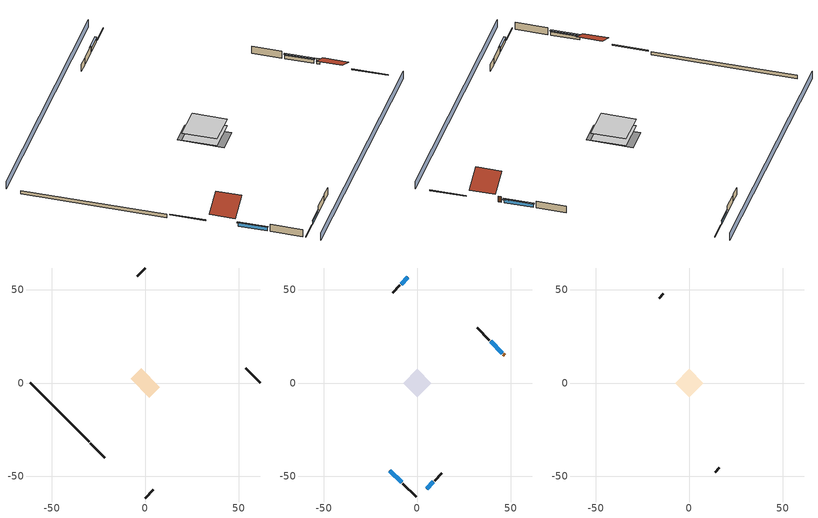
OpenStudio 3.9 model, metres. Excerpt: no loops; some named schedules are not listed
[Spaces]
crawlspace - vented 1
 floor foundation (Slab1 construction): -7.88,2.26 -2.26,7.88 7.88,-2.26 2.26,-7.88 z-0.91
 wall outside (RimJoist1 construction): -29.4,-32.19 -21.6,-39.99 z0.3:0.61
 wall outside (RimJoist2 construction): 0,61.59 -4.33,57.26 z0.3:0.61
 wall outside (RimJoist3 construction): 61.59,0 53.79,7.8 z0.3:0.61
 wall outside (RimJoist4 construction): 0,-61.59 4.33,-57.26 z0.3:0.61
 wall foundation (FoundationWall1 construction): -61.59,0 -30.06,-31.53 z-0.91:0.3
conditioned space 1
 floor to crawlspace - vented 1 (Floor1 construction): -7.55,0 0,7.55 7.55,0 0,-7.55 z0.3
 wall outside (Wall1 construction): -7.75,-53.84 -0.66,-60.94 z0.3:2.74
 wall outside (Wall2 construction): -9.3,52.29 -13.24,48.35 z0.3:2.74
 wall outside (Wall3 construction): 38.64,22.96 32.08,29.51 z0.3:2.74
 wall outside (Wall4 construction): 9.3,-52.29 13.24,-48.35 z0.3:2.74
 wall outside (AdiabaticWallConstruction): -14.64,-46.95 -8.41,-53.19 / 45.53,16.07 39.29,22.3 z0.3:1.49; -4.99,56.6 -8.64,52.95 / 4.99,-56.6 8.64,-52.95 z0.3:1.43
 wall outside (AdiabaticWallConstruction 1): 46.83,14.76 46.18,15.41 z0.3:2.34
 window (WindowConstruction): -14.64,-46.95 -8.41,-53.19 z0.3:1.49
 window (WindowConstruction 1): -4.99,56.6 -8.64,52.95 z0.3:1.43
 window (WindowConstruction 2): 45.53,16.07 39.29,22.3 z0.3:1.49
 window (WindowConstruction 3): 4.99,-56.6 8.64,-52.95 z0.3:1.43
 door (Door): 46.83,14.76 46.18,15.41 z0.3:2.34
attic - vented 1
 floor to conditioned space 1 (Floor2 construction Reversed): -7.55,0 0,7.55 7.55,0 0,-7.55 z2.74
 wall outside (Wall5 construction): -13.9,47.7 -16.19,45.4 z0.3:2.74
 wall outside (Wall6 construction): 13.9,-47.7 16.19,-45.4 z0.3:2.74
 roof outside (Roof1 construction): -15.3,-46.29,2.74 -10.25,-41.24,6.31 -15.89,-35.6,6.31 -20.94,-40.65,2.74
 roof outside (Roof2 construction): 47.49,14.11,2.74 42.44,9.06,6.31 48.08,3.41,6.31 53.13,8.46,2.74
shading: 3.23,-64.83 64.83,-3.23 / -3.23,64.83 -64.83,3.23 z0:2.74; -8.19,-53.4 -14.86,-46.74 -15.29,-47.17 -8.62,-53.83 z1.8; -8.86,52.74 -4.77,56.82 -5.2,57.25 -9.29,53.17 z1.74; 39.08,22.52 45.74,15.85 46.17,16.28 39.51,22.95 z1.8; 8.86,-52.74 4.77,-56.82 5.2,-57.25 9.29,-53.17 z1.74
[Site]
Portland Intl Arpt_OR: Latitude {deg}=45.59; Longitude {deg}=-122.6; Time Zone {hr}=-8; Elevation {m}=33; Terrain=Suburbs; Keep Site Location Information=Yes
[Site:GroundTemperature:Shallow]
10.2558, 8.96328, 8.85977, 9.47314, 11.9355, 14.3863, 16.5111, 17.8571, 17.9714, 16.8767, 14.8061, 12.4304
[Site:WaterMainsTemperature]
Calculation Method=Schedule; Temperature Schedule=mains temperature schedule
[Building]
Building 1
[Material] Roughness=Rough
Name | Thickness {m} | Conductivity {W/m-K} | Density {kg/m3} | Specific Heat {J/kg-K} | Thermal Absorptance | Solar Absorptance | Visible Absorptance
wood shingles or shakes | 0.00635 | 0.162714 | 1121.4 | 1465.45 | 0.9 | 0.85 | 0.85
roof rigid ins | 0.00281632 | 0.029427 | 32.04 | 1214.23 | 0.9 | 0.7 | 0.7
osb sheathing 0.5 in. | 0.0127 | 0.115458 | 512.64 | 1214.23 | 0.9 | 0.6 | 0.6
composite shingle siding | 0.00635 | 0.162714 | 1121.4 | 1465.45 | 0.9 | 0.7 | 0.7
osb sheathing 0.5 in. 1 | 0.0127 | 0.115458 | 512.64 | 1214.23 | 0.9 | 0.7 | 0.7
wall stud and cavity | 0.1397 | 0.0909133 | 139.0536 | 1170.24 | 0.9 | 0.7 | 0.7
gypsum board | 0.0127 | 0.160291 | 801 | 837.4 | 0.9 | 0.6 | 0.6
wall stud and cavity 1 | 0.1397 | 0.348479 | 139.0536 | 1170.24 | 0.9 | 0.6 | 0.6
rim joist stud and cavity | 0.0508 | 0.144151 | 50.32683 | 1063.81 | 0.9 | 0.6 | 0.6
floor stud and cavity | 0.1397 | 0.0972396 | 92.3553 | 1139.71 | 0.9 | 0.7 | 0.7
floor rigid ins | 0.051816 | 0.029427 | 32.04 | 1214.23 | 0.9 | 0.7 | 0.7
osb sheathing 0.75 in. | 0.01905 | 0.115458 | 512.64 | 1214.23 | 0.9 | 0.7 | 0.7
floor covering | 0.0127 | 0.0433444 | 54.468 | 1339.84 | 0.9 | 0.6 | 0.6
ceiling loosefill ins | 0.338667 | 0.0480833 | 16.02 | 1046.75 | 0.9 | 0.7 | 0.7
ceiling stud and cavity | 0.1397 | 0.0920385 | 65.682 | 1177.47 | 0.9 | 0.7 | 0.7
concrete 8.0 in. | 0.2032 | 1.803125 | 2242.8 | 837.4 | 0.9 | 0.7 | 0.7
soil 0.5 in. | 0.0127 | 0.8655 | 1842.3 | 418.7 | 0.9 | 0.7 | 0.7
wood siding; wood siding 1 | 0.0254 | 0.102417 | 544.68 | 1172.36
wall rigid ins | 0.512978 | 0.029427 | 32.04 | 1214.23 | 0.9 | 0.7 | 0.7
wall stud and cavity 2 | 0.0889 | 0.380278 | 52.3479 | 1209.89 | 0.9 | 0.7 | 0.7
door material | 0.04445 | 0.0612267 | 512.64 | 1214.23 | 0.9 | 0.7 | 0.7
wall stud and cavity 3 | 0.0889 | 0.391764 | 83.0341 | 1211.67 | 0.9 | 0.7 | 0.7
furniture material conditioned space 1 | 0.1524 | 0.115458 | 640.8 | 1214.23 | 0.9 | 0.6 | 0.6
[Construction]
Roof1 construction; Roof2 construction: wood shingles or shakes, roof rigid ins, osb sheathing 0.5 in.
Wall1 construction; Wall2 construction; Wall3 construction; Wall4 construction: composite shingle siding, osb sheathing 0.5 in. 1, wall stud and cavity, gypsum board
Wall5 construction; Wall6 construction: composite shingle siding, osb sheathing 0.5 in. 1, wall stud and cavity 1
RimJoist1 construction; RimJoist2 construction; RimJoist3 construction; RimJoist4 construction: composite shingle siding, rim joist stud and cavity
Floor1 construction: floor stud and cavity, floor rigid ins, osb sheathing 0.75 in., floor covering
Floor2 construction Reversed: gypsum board, ceiling stud and cavity, ceiling loosefill ins
FoundationWall1 construction: concrete 8.0 in.
Slab1 construction: soil 0.5 in.
WindowConstruction; WindowConstruction 1; WindowConstruction 2; WindowConstruction 3: WindowMaterial
AdiabaticWallConstruction: wood siding, wall rigid ins, wall stud and cavity 2, gypsum board
Door: door material
AdiabaticWallConstruction 1: wood siding 1, wall rigid ins, wall stud and cavity 2, gypsum board
PartitionWallConstruction: gypsum board, wall stud and cavity 3, gypsum board
furniture construction conditioned space 1: furniture material conditioned space 1
[WindowMaterial:SimpleGlazingSystem]
WindowMaterial: U-Factor {W/m2-K}=2.15764; Solar Heat Gain Coefficient=0.44
[ThermalZone] Multiplier=1; Use Ideal Air Loads=No
Name | Volume {m3} | Thermostat
conditioned space | 278.185 | conditioned space temperature setpoint
attic - vented | 90.8252
crawlspace - vented | 139.092
[Sizing:Zone] Zone Cooling Design Supply Air Temperature Input Method=SupplyAirTemperature; Zone Cooling Design Supply Air Temperature {C}=14; Zone Cooling Design Supply Air Temperature Difference {deltaC}=11.11; Zone Heating Design Supply Air Temperature Input Method=SupplyAirTemperature; Zone Heating Design Supply Air Temperature {C}=40; Zone Heating Design Supply Air Temperature Difference {deltaC}=11.11; Zone Cooling Design Supply Air Humidity Ratio {kg-H2O/kg-air}=0.0085; Zone Heating Design Supply Air Humidity Ratio {kg-H2O/kg-air}=0.008; Cooling Design Air Flow Method=DesignDay; Heating Design Air Flow Method=DesignDay; Account for Dedicated Outdoor Air System=No; Dedicated Outdoor Air System Control Strategy=NeutralSupplyAir; Dedicated Outdoor Air Low Setpoint Temperature for Design {C}=autosize; Dedicated Outdoor Air High Setpoint Temperature for Design {C}=autosize; Zone Load Sizing Method=Sensible Load Only No Latent Load; Zone Latent Cooling Design Supply Air Humidity Ratio Input Method=HumidityRatioDifference; Zone Cooling Design Supply Air Humidity Ratio Difference {kgWater/kgDryAir}=0.005; Zone Latent Heating Design Supply Air Humidity Ratio Input Method=HumidityRatioDifference; Zone Humidification Design Supply Air Humidity Ratio Difference {kgWater/kgDryAir}=0.005; Sizing Option=Coincident
attic - vented; crawlspace - vented
[Space]
Name | Thermal Zone | Volume {m3}
conditioned space 1 | conditioned space | 278.185
attic - vented 1 | attic - vented | 90.8252
crawlspace - vented 1 | crawlspace - vented | 139.092
[ThermostatSetpoint:DualSetpoint]
conditioned space temperature setpoint: Heating Setpoint Temperature Schedule=heating setpoint; Cooling Setpoint Temperature Schedule=cooling setpoint; Temperature Difference Between Cutout And Setpoint {deltaC}=0
[Foundation:Kiva]
Foundation Kiva 1: Initial Indoor Air Temperature {C}=8.27769; Wall Height Above Grade {m}=0.3048; Wall Depth Below Slab {m}=0.2032
[Foundation:Kiva:Settings]
Soil Conductivity {W/m-K}=0.8655; Soil Density {kg/m3}=1842.3; Soil Specific Heat {J/kg-K}=418.7; Ground Solar Absorptivity=0.9; Ground Thermal Absorptivity=0.9; Ground Surface Roughness {m}=0.03; Far-Field Width {m}=40; Deep-Ground Boundary Condition=ZeroFlux; Deep-Ground Depth {m}=40; Minimum Cell Dimension {m}=0.2; Maximum Cell Growth Coefficient=3; Simulation Timestep=Timestep
[SurfaceProperty:ExposedFoundationPerimeter]
Slab1: Exposed Perimeter Calculation Method=TotalExposedPerimeter; Total Exposed Perimeter {m}=44.59224
[SurfaceProperty:IncidentSolarMultiplier] Incident Solar Multiplier=1; Incident Solar Multiplier Schedule=trans schedule winter=0.85 summer=0.7
Window1; Window2; Window3; Window4
[InternalMass:Definition] Design Level Calculation Method=SurfaceArea
Name | Construction | Surface Area {m2}
partition wall mass | PartitionWallConstruction | 114.085
furniture mass conditioned space 1 | furniture construction conditioned space 1 | 45.63397
[InternalMass] Space or SpaceType=conditioned space 1; Multiplier=1
Name | Internal Mass Definition
partition wall mass | partition wall mass
furniture mass conditioned space 1 | furniture mass conditioned space 1
[EnergyManagementSystem:Sensor]
Name | Output Variable or Output Meter Index Key | Output Variable or Output Meter
water_heater_T_set | water heater setpoint | Schedule Value
out_pb_s |  | Site Outdoor Air Barometric Pressure
out_wt_s |  | Site Outdoor Air Humidity Ratio
site_vw_s |  | Site Wind Speed
cool_season | cooling season schedule | Schedule Value
natural_vent_s | natural vent schedule | Schedule Value
htg_sp_s; htg_sp_s_1 | heating setpoint | Schedule Value
clg_sp_s; clg_sp_s_1 | cooling setpoint | Schedule Value
mech_vent_range_fan_0_sch_s | mech vent range fan 0 schedule | Schedule Value
mech_vent_bath_fan_0_sch_s | mech vent bath fan 0 schedule | Schedule Value
clothes_dryer_exhaust_0_sch_s | clothes_dryer | Schedule Value
htg_load_cond |  | Heating:EnergyTransfer:Zone:CONDITIONED SPACE
clg_load_cond |  | Cooling:EnergyTransfer:Zone:CONDITIONED SPACE
s_conv | Floor1 | Surface Inside Face Convection Heat Gain Energy
s_ig | Floor1 | Surface Inside Face Internal Gains Radiation Heat Gain Energy
s_sol | Floor1 | Surface Inside Face Solar Radiation Heat Gain Energy
s_lgt | Floor1 | Surface Inside Face Lights Radiation Heat Gain Energy
s_surf | Floor1 | Surface Inside Face Net Surface Thermal Radiation Heat Gain Energy
s_conv_1 | Floor2 | Surface Inside Face Convection Heat Gain Energy
s_ig_1 | Floor2 | Surface Inside Face Internal Gains Radiation Heat Gain Energy
s_sol_1 | Floor2 | Surface Inside Face Solar Radiation Heat Gain Energy
s_lgt_1 | Floor2 | Surface Inside Face Lights Radiation Heat Gain Energy
s_surf_1 | Floor2 | Surface Inside Face Net Surface Thermal Radiation Heat Gain Energy
ss_sol | Door1 | Surface Inside Face Solar Radiation Heat Gain Energy
ss_lgt | Door1 | Surface Inside Face Lights Radiation Heat Gain Energy
ss_conv | Door1 | Surface Inside Face Convection Heat Gain Energy
ss_ig | Door1 | Surface Inside Face Internal Gains Radiation Heat Gain Energy
ss_surf | Door1 | Surface Inside Face Net Surface Thermal Radiation Heat Gain Energy
ss_conv_1 | Window1 | Surface Inside Face Convection Heat Gain Energy
ss_ig_1 | Window1 | Surface Inside Face Internal Gains Radiation Heat Gain Energy
ss_surf_1 | Window1 | Surface Inside Face Net Surface Thermal Radiation Heat Gain Energy
ss_trans_in | Window1 | Surface Window Transmitted Solar Radiation Rate
ss_back_out | Window1 | Surface Window Shortwave from Zone Back Out Window Heat Transfer Rate
ss_trans_out | Window1 | Surface Inside Face Initial Transmitted Diffuse Transmitted Out Window Solar Radiation Rate
ss_conv_2 | Window2 | Surface Inside Face Convection Heat Gain Energy
ss_ig_2 | Window2 | Surface Inside Face Internal Gains Radiation Heat Gain Energy
ss_surf_2 | Window2 | Surface Inside Face Net Surface Thermal Radiation Heat Gain Energy
ss_trans_in_1 | Window2 | Surface Window Transmitted Solar Radiation Rate
ss_back_out_1 | Window2 | Surface Window Shortwave from Zone Back Out Window Heat Transfer Rate
ss_trans_out_1 | Window2 | Surface Inside Face Initial Transmitted Diffuse Transmitted Out Window Solar Radiation Rate
ss_conv_3 | Window3 | Surface Inside Face Convection Heat Gain Energy
ss_ig_3 | Window3 | Surface Inside Face Internal Gains Radiation Heat Gain Energy
ss_surf_3 | Window3 | Surface Inside Face Net Surface Thermal Radiation Heat Gain Energy
ss_trans_in_2 | Window3 | Surface Window Transmitted Solar Radiation Rate
ss_back_out_2 | Window3 | Surface Window Shortwave from Zone Back Out Window Heat Transfer Rate
ss_trans_out_2 | Window3 | Surface Inside Face Initial Transmitted Diffuse Transmitted Out Window Solar Radiation Rate
ss_conv_4 | Window4 | Surface Inside Face Convection Heat Gain Energy
ss_ig_4 | Window4 | Surface Inside Face Internal Gains Radiation Heat Gain Energy
ss_surf_4 | Window4 | Surface Inside Face Net Surface Thermal Radiation Heat Gain Energy
ss_trans_in_3 | Window4 | Surface Window Transmitted Solar Radiation Rate
ss_back_out_3 | Window4 | Surface Window Shortwave from Zone Back Out Window Heat Transfer Rate
ss_trans_out_3 | Window4 | Surface Inside Face Initial Transmitted Diffuse Transmitted Out Window Solar Radiation Rate
s_conv_2 | Wall1 | Surface Inside Face Convection Heat Gain Energy
s_ig_2 | Wall1 | Surface Inside Face Internal Gains Radiation Heat Gain Energy
s_sol_2 | Wall1 | Surface Inside Face Solar Radiation Heat Gain Energy
s_lgt_2 | Wall1 | Surface Inside Face Lights Radiation Heat Gain Energy
s_surf_2 | Wall1 | Surface Inside Face Net Surface Thermal Radiation Heat Gain Energy
s_conv_3 | Wall2 | Surface Inside Face Convection Heat Gain Energy
s_ig_3 | Wall2 | Surface Inside Face Internal Gains Radiation Heat Gain Energy
s_sol_3 | Wall2 | Surface Inside Face Solar Radiation Heat Gain Energy
s_lgt_3 | Wall2 | Surface Inside Face Lights Radiation Heat Gain Energy
s_surf_3 | Wall2 | Surface Inside Face Net Surface Thermal Radiation Heat Gain Energy
s_conv_4 | Wall3 | Surface Inside Face Convection Heat Gain Energy
s_ig_4 | Wall3 | Surface Inside Face Internal Gains Radiation Heat Gain Energy
s_sol_4 | Wall3 | Surface Inside Face Solar Radiation Heat Gain Energy
s_lgt_4 | Wall3 | Surface Inside Face Lights Radiation Heat Gain Energy
s_surf_4 | Wall3 | Surface Inside Face Net Surface Thermal Radiation Heat Gain Energy
s_conv_5 | Wall4 | Surface Inside Face Convection Heat Gain Energy
s_ig_5 | Wall4 | Surface Inside Face Internal Gains Radiation Heat Gain Energy
s_sol_5 | Wall4 | Surface Inside Face Solar Radiation Heat Gain Energy
s_lgt_5 | Wall4 | Surface Inside Face Lights Radiation Heat Gain Energy
s_surf_5 | Wall4 | Surface Inside Face Net Surface Thermal Radiation Heat Gain Energy
im_conv | furniture mass conditioned space 1 | Surface Inside Face Convection Heat Gain Energy
im_ig | furniture mass conditioned space 1 | Surface Inside Face Internal Gains Radiation Heat Gain Energy
im_sol | furniture mass conditioned space 1 | Surface Inside Face Solar Radiation Heat Gain Energy
im_lgt | furniture mass conditioned space 1 | Surface Inside Face Lights Radiation Heat Gain Energy
im_surf | furniture mass conditioned space 1 | Surface Inside Face Net Surface Thermal Radiation Heat Gain Energy
im_conv_1 | partition wall mass | Surface Inside Face Convection Heat Gain Energy
im_ig_1 | partition wall mass | Surface Inside Face Internal Gains Radiation Heat Gain Energy
im_sol_1 | partition wall mass | Surface Inside Face Solar Radiation Heat Gain Energy
im_lgt_1 | partition wall mass | Surface Inside Face Lights Radiation Heat Gain Energy
im_surf_1 | partition wall mass | Surface Inside Face Net Surface Thermal Radiation Heat Gain Energy
airflow_gain | infil flow | Infiltration Sensible Heat Gain Energy
airflow_loss | infil flow | Infiltration Sensible Heat Loss Energy
airflow_gain_1 | natural vent flow | Infiltration Sensible Heat Gain Energy
airflow_loss_1 | natural vent flow | Infiltration Sensible Heat Loss Energy
airflow_gain_2 | whole house fan flow | Infiltration Sensible Heat Gain Energy
airflow_loss_2 | whole house fan flow | Infiltration Sensible Heat Loss Energy
mv_conv | mech vent bath fan 0 | Electric Equipment Convective Heating Energy
mv_rad | mech vent bath fan 0 | Electric Equipment Radiant Heating Energy
mv_conv_1 | mech vent house fan | Electric Equipment Convective Heating Energy
mv_rad_1 | mech vent house fan | Electric Equipment Radiant Heating Energy
mv_conv_2 | mech vent house fan cfis | Electric Equipment Convective Heating Energy
mv_rad_2 | mech vent house fan cfis | Electric Equipment Radiant Heating Energy
mv_conv_3 | mech vent range fan 0 | Electric Equipment Convective Heating Energy
mv_rad_3 | mech vent range fan 0 | Electric Equipment Radiant Heating Energy
mv_conv_4 | mech vent house fan latent load | Other Equipment Convective Heating Energy
mv_rad_4 | mech vent house fan latent load | Other Equipment Radiant Heating Energy
mv_conv_5 | mech vent house fan sensible load | Other Equipment Convective Heating Energy
mv_rad_5 | mech vent house fan sensible load | Other Equipment Radiant Heating Energy
ig_lgt_conv | interior lighting | Lights Convective Heating Energy
ig_lgt_rad | interior lighting | Lights Radiant Heating Energy
ig_lgt_vis | interior lighting | Lights Visible Radiation Heating Energy
ig_ee_conv | ceiling fan | Electric Equipment Convective Heating Energy
ig_ee_rad | ceiling fan | Electric Equipment Radiant Heating Energy
ig_ee_conv_1 | clothes dryer | Electric Equipment Convective Heating Energy
ig_ee_rad_1 | clothes dryer | Electric Equipment Radiant Heating Energy
ig_ee_conv_2 | clothes washer | Electric Equipment Convective Heating Energy
ig_ee_rad_2 | clothes washer | Electric Equipment Radiant Heating Energy
ig_ee_conv_3 | cooking range | Electric Equipment Convective Heating Energy
ig_ee_rad_3 | cooking range | Electric Equipment Radiant Heating Energy
ig_ee_conv_4 | dishwasher | Electric Equipment Convective Heating Energy
ig_ee_rad_4 | dishwasher | Electric Equipment Radiant Heating Energy
ig_ee_conv_5 | freezer | Electric Equipment Convective Heating Energy
ig_ee_rad_5 | freezer | Electric Equipment Radiant Heating Energy
ig_ee_conv_6 | fridge | Electric Equipment Convective Heating Energy
ig_ee_rad_6 | fridge | Electric Equipment Radiant Heating Energy
ig_ee_conv_7 | misc plug loads | Electric Equipment Convective Heating Energy
ig_ee_rad_7 | misc plug loads | Electric Equipment Radiant Heating Energy
ig_ee_conv_8 | misc tv | Electric Equipment Convective Heating Energy
ig_ee_rad_8 | misc tv | Electric Equipment Radiant Heating Energy
ig_ee_conv_9 | whole house fan | Electric Equipment Convective Heating Energy
ig_ee_rad_9 | whole house fan | Electric Equipment Radiant Heating Energy
ig_oe_conv | clothes dryer 1 | Other Equipment Convective Heating Energy
ig_oe_rad | clothes dryer 1 | Other Equipment Radiant Heating Energy
ig_oe_conv_1 | cooking range 1 | Other Equipment Convective Heating Energy
ig_oe_rad_1 | cooking range 1 | Other Equipment Radiant Heating Energy
ig_oe_conv_2 | general water use latent | Other Equipment Convective Heating Energy
ig_oe_rad_2 | general water use latent | Other Equipment Radiant Heating Energy
ig_oe_conv_3 | general water use sensible | Other Equipment Convective Heating Energy
ig_oe_rad_3 | general water use sensible | Other Equipment Radiant Heating Energy
ig_oe_conv_4 | water heater energy adjustment1 | Other Equipment Convective Heating Energy
ig_oe_rad_4 | water heater energy adjustment1 | Other Equipment Radiant Heating Energy
ig_oe_conv_5 | water heater lat | Other Equipment Convective Heating Energy
ig_oe_rad_5 | water heater lat | Other Equipment Radiant Heating Energy
ig_oe_conv_6 | water heater sens | Other Equipment Convective Heating Energy
ig_oe_rad_6 | water heater sens | Other Equipment Radiant Heating Energy
ig_ppl_conv | occupants | People Convective Heating Energy
ig_ppl_rad | occupants | People Radiant Heating Energy
[EnergyManagementSystem:Program]
room_ac_supply_fan_disaggregate_program: Set room_ac_supply_fan_clg = 0; If room_ac_clg_coil_s > 0; Set room_ac_supply_fan_clg = room_ac_supply_fan_s; EndIf
water_heater_InletAir: Set water_heater_Tamb_act = water_heater_amb_temp; Set water_heater_RHamb_act = 0; Set water_heater_RHamb_act = water_heater_RHamb_act + (water_heater_amb_rh / 100) / 1; Set water_heater_sens_act = (0 - water_heater_sens_cool - (water_heater_tl + water_heater_fan_pwr)) / 1; Set water_heater_lat_act = (0 - water_heater_lat_cool) / 1
water_heater_Control: Set water_heater_HPWHSchedOverride = water_heater_T_set; If (water_heater_amb_temp<5.56) || (water_heater_amb_temp>48.89); Set water_heater_UESchedOverride = water_heater_T_set; Set water_heater_LESchedOverride = water_heater_T_set; Else; Set water_heater_UESchedOverride = water_heater_T_set - 9.0; Set water_heater_LESchedOverride = 0; EndIf
[ElectricEquipment:Definition] Design Level Calculation Method=EquipmentLevel
Name | Design Level {W} | Fraction Latent | Fraction Radiant | Fraction Lost
ceiling fan | 18.1475 | 0 | 0.558 | 0
clothes washer | 316.289 | 0.03 | 0.162 | 0.7
clothes dryer | 3551.39 | 0.015 | 0.081 | 0.85
dishwasher | 214.693 | 0.3 | 0.18 | 0.4
fridge | 41.5354 | 0 | 0.6 | 0
freezer | 194.914 | 0 | 0.6 | 0
cooking range | 73.6624 | 0.16 | 0.384 | 0.2
misc tv | 183.188 | 0 | 0.6 | 0
misc plug loads | 145.98 | 0.021 | 0.558 | 0.049
whole house fan; mech vent house fan | 0 | 0 | 0 | 1
mech vent house fan cfis | 0 | 0 | 0 | 0
mech vent range fan 0 | 30 | 0 | 0 | 1
mech vent bath fan 0 | 15 | 0 | 0 | 1
[ElectricEquipment] Space or SpaceType=conditioned space 1
Name | Electric Equipment Definition | Schedule
ceiling fan | ceiling fan | ceiling_fan
clothes washer | clothes washer | clothes_washer
clothes dryer | clothes dryer | clothes_dryer
dishwasher | dishwasher | dishwasher
fridge | fridge | fridge schedule
freezer | freezer | freezer schedule
cooking range | cooking range | cooking_range
misc tv | misc tv | plug_loads_tv
misc plug loads | misc plug loads | plug_loads_other
whole house fan | whole house fan | Always On Discrete
mech vent house fan | mech vent house fan | mech vent house fan schedule
mech vent house fan cfis | mech vent house fan cfis | mech vent house fan cfis schedule
mech vent range fan 0 | mech vent range fan 0 | mech vent range fan 0 schedule
mech vent bath fan 0 | mech vent bath fan 0 | mech vent bath fan 0 schedule
[OtherEquipment:Definition] Design Level Calculation Method=EquipmentLevel
Name | Design Level {W} | Fraction Latent | Fraction Radiant | Fraction Lost
water heater sens; mech vent house fan sensible load | 0 | 0 | 0 | 0
water heater lat; mech vent house fan latent load | 0 | 1 | 0 | 0
water heater energy adjustment1 | 0.01 | 0 | 0 | 1
clothes dryer 2 | 0 | 0.015 | 0.081 | 0.85
cooking range 2 | 2158.83 | 0.16 | 0.384 | 0.2
general water use sensible | -43.4886 | 0 | 0.6 | 0
general water use latent | 44.1266 | 1 | 0 | 0
[OtherEquipment] Space or SpaceType=conditioned space 1
Name | Other Equipment Definition | Schedule | Fuel Type
water heater sens | water heater sens | Always On Discrete
water heater lat | water heater lat | Always On Discrete
water heater energy adjustment1 | water heater energy adjustment1 | Always On Discrete | Electricity
clothes dryer 1 | clothes dryer 2 | clothes_dryer | Electricity
cooking range 1 | cooking range 2 | cooking_range | NaturalGas
general water use sensible | general water use sensible | general water use schedule
general water use latent | general water use latent | general water use schedule
mech vent house fan sensible load | mech vent house fan sensible load | Always On Discrete
mech vent house fan latent load | mech vent house fan latent load | Always On Discrete
[WaterUse:Equipment:Definition]
Name | Peak Flow Rate {m3/s}
clothes washer | 6.15251e-06
dishwasher | 3.93232e-06
[Lights:Definition]
interior lighting: Design Level Calculation Method=LightingLevel; Lighting Level {W}=237.467; Fraction Radiant=0.6; Fraction Visible=0.2; Return Air Fraction=0
[Lights]
interior lighting: Lights Definition=interior lighting; Space or SpaceType=conditioned space 1; Schedule=lighting_interior; Fraction Replaceable=1
[Exterior:Lights:Definition]
exterior lighting: Design Level {W}=9.28603
[Exterior:Lights]
exterior lighting: Exterior Lights Definition=exterior lighting; Schedule=exterior lighting schedule
[People:Definition]
occupants: Number of People Calculation Method=People; Number of People {people}=2; Fraction Radiant=0.314171; Sensible Heat Fraction=0.56303; Carbon Dioxide Generation Rate {m3/s-W}=0; Enable ASHRAE 55 Comfort Warnings=No; Mean Radiant Temperature Calculation Type=EnclosureAveraged
[People]
occupants: People Definition=occupants; Space or SpaceType=conditioned space 1; Number of People Schedule=occupants; Activity Level Schedule=occupants activity schedule; Multiplier=1
[SpaceInfiltration:DesignFlowRate] Schedule=Always On Discrete
Name | Space or SpaceType | Design Flow Rate Calculation Method | Design Flow Rate {m3/s} | Air Changes per Hour {1/hr} | Constant Term Coefficient | Temperature Term Coefficient | Velocity Term Coefficient | Velocity Squared Term Coefficient
natural vent flow; whole house fan flow; infil flow | conditioned space 1 | Flow/Space | 0
infil crawlspace - vented 1 | crawlspace - vented 1 | AirChanges/Hour |  | 2.6013 | 1 | 0 | 0 | 0
[ZoneMixing]
whole house fan mix: Zone or Space=attic - vented; Schedule=Always On Continuous; Design Flow Rate Calculation Method=Flow/Zone; Design Flow Rate {m3/s}=0; Source Zone or Space=conditioned space
[SpaceInfiltration:EffectiveLeakageArea]
infil attic - vented 1: Space or SpaceType=attic - vented 1; Schedule=Always On Discrete; Effective Air Leakage Area {cm2}=3802.45; Stack Coefficient=0.000166082; Wind Coefficient=3.54531e-05
